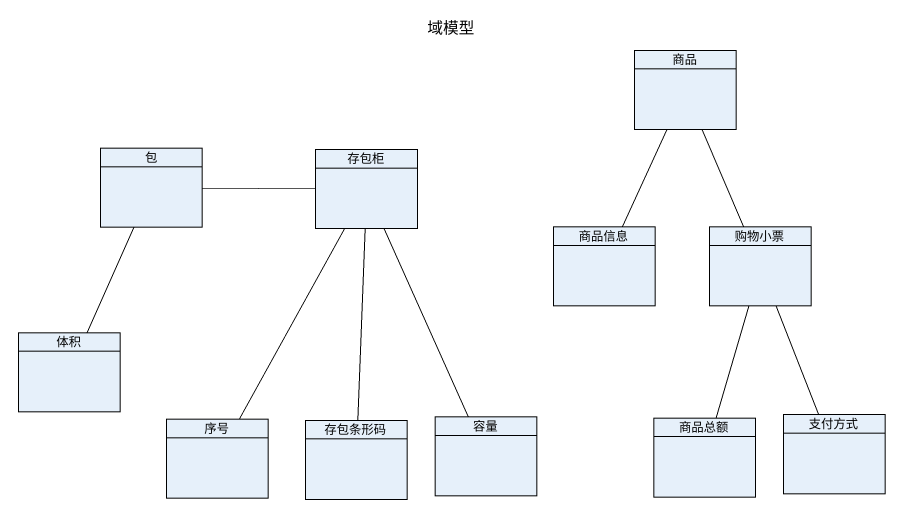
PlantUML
@startuml
title 域模型
hide circle
hide empty members
class 商品
class 包
class 存包柜
class 商品信息
class 购物小票
class 体积
class 序号
class 存包条形码
class 容量
class 商品总额
class 支付方式
商品 -- 商品信息
商品 -- 购物小票
包 -right- 存包柜
包 -- 体积
存包柜 -- 序号
存包柜 -- 存包条形码
存包柜 -- 容量
购物小票 -- 商品总额
购物小票 -- 支付方式
@enduml
